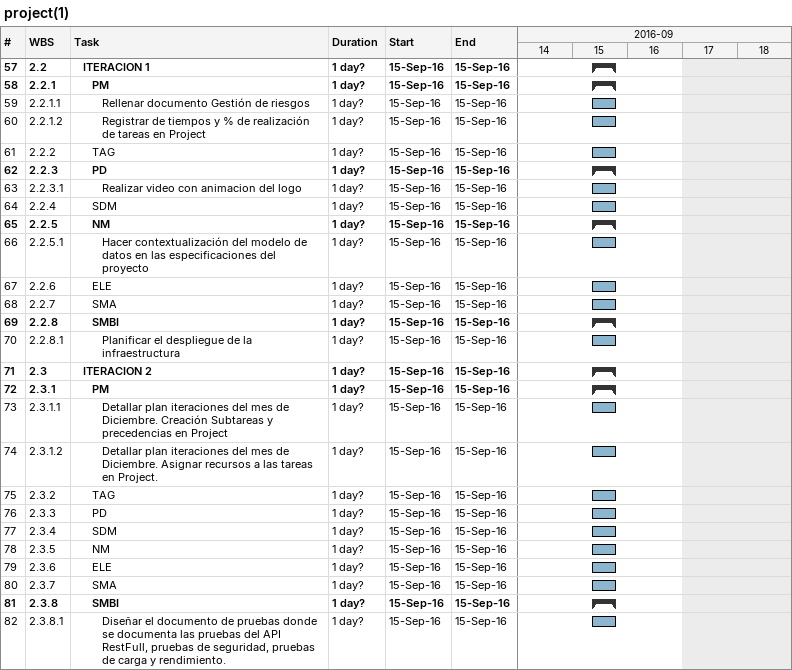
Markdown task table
project(1)

| ID | WBS | Task | Duration | Start | Finish |
|---|---|---|---|---|---|
| 57 | 2.2 | **ITERACION 1** | 1d? | 2016-09-15 | 2016-09-15 |
| 58 | 2.2.1 | **PM** | 1d? | 2016-09-15 | 2016-09-15 |
| 59 | 2.2.1.1 | Rellenar documento Gestión de riesgos | 1d? | 2016-09-15 | 2016-09-15 |
| 60 | 2.2.1.2 | Registrar de tiempos y % de realización de tareas en Project | 1d? | 2016-09-15 | 2016-09-15 |
| 61 | 2.2.2 | TAG | 1d? | 2016-09-15 | 2016-09-15 |
| 62 | 2.2.3 | **PD** | 1d? | 2016-09-15 | 2016-09-15 |
| 63 | 2.2.3.1 | Realizar video con animacion del logo | 1d? | 2016-09-15 | 2016-09-15 |
| 64 | 2.2.4 | SDM | 1d? | 2016-09-15 | 2016-09-15 |
| 65 | 2.2.5 | **NM** | 1d? | 2016-09-15 | 2016-09-15 |
| 66 | 2.2.5.1 | Hacer contextualización del modelo de datos en las especificaciones del proyecto | 1d? | 2016-09-15 | 2016-09-15 |
| 67 | 2.2.6 | ELE | 1d? | 2016-09-15 | 2016-09-15 |
| 68 | 2.2.7 | SMA | 1d? | 2016-09-15 | 2016-09-15 |
| 69 | 2.2.8 | **SMBI** | 1d? | 2016-09-15 | 2016-09-15 |
| 70 | 2.2.8.1 | Planificar el despliegue de la infraestructura | 1d? | 2016-09-15 | 2016-09-15 |
| 71 | 2.3 | **ITERACION 2** | 1d? | 2016-09-15 | 2016-09-15 |
| 72 | 2.3.1 | **PM** | 1d? | 2016-09-15 | 2016-09-15 |
| 73 | 2.3.1.1 | Detallar plan iteraciones del mes de Diciembre. Creación Subtareas y precedencias en Project | 1d? | 2016-09-15 | 2016-09-15 |
| 74 | 2.3.1.2 | Detallar plan iteraciones del mes de Diciembre. Asignar recursos a las tareas en Project. | 1d? | 2016-09-15 | 2016-09-15 |
| 75 | 2.3.2 | TAG | 1d? | 2016-09-15 | 2016-09-15 |
| 76 | 2.3.3 | PD | 1d? | 2016-09-15 | 2016-09-15 |
| 77 | 2.3.4 | SDM | 1d? | 2016-09-15 | 2016-09-15 |
| 78 | 2.3.5 | NM | 1d? | 2016-09-15 | 2016-09-15 |
| 79 | 2.3.6 | ELE | 1d? | 2016-09-15 | 2016-09-15 |
| 80 | 2.3.7 | SMA | 1d? | 2016-09-15 | 2016-09-15 |
| 81 | 2.3.8 | **SMBI** | 1d? | 2016-09-15 | 2016-09-15 |
| 82 | 2.3.8.1 | Diseñar el documento de pruebas donde se documenta las pruebas del API RestFull, pruebas de seguridad, pruebas de carga y rendimiento. | 1d? | 2016-09-15 | 2016-09-15 |
